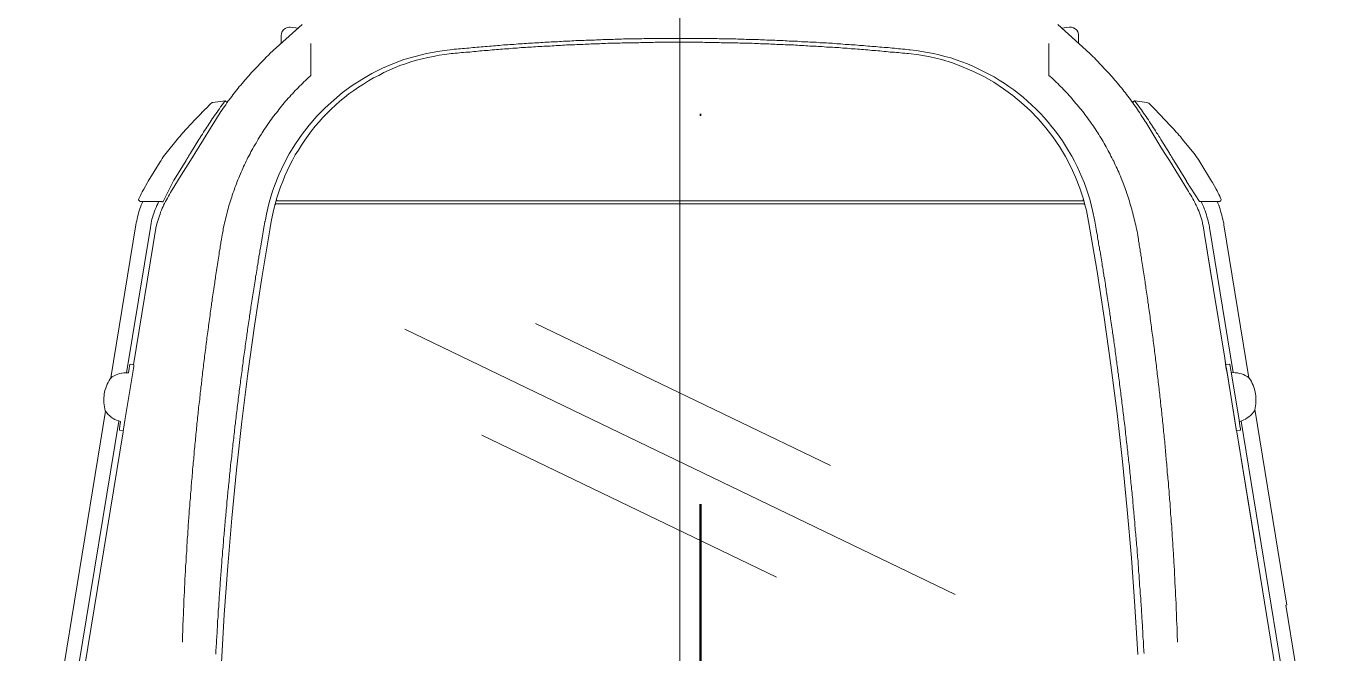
# Model space of a CAD drawing. Header units: centimetres. Extents: x 1976 to 8269, y 9888 to 14030.
# Drawn here: x 6035.5 to 6352.4, y 11028.3 to 11181.9 of the extents above; entities that cross this region are included whole.
import ezdxf

# ---------------------------------------------------------------- set-up
doc = ezdxf.new("R2010")
doc.units = ezdxf.units.CM
doc.header["$LTSCALE"] = 200
for name, pattern in [('Dash dot', [1.5875, 0.635, -0.47625, 0, -0.47625]), ('IMPORT-ACAD_ISO04W100 _3_', [3, 2.4, -0.3, 0, -0.3]), ('Overhead', [0.396875, 0.238125, -0.15875])]:
    doc.linetypes.add(name, pattern=pattern)
for name, color, linetype, lineweight in [('A-DETL-THIN', 151, 'Continuous', 9), ('A-FLOR-OVHD', 1, 'Overhead', 9), ('A-WALL', 113, 'Continuous', 9), ('caf_arac_metro_on_gorunus_dwg', 8, 'Continuous', 9), ('PRT-MI-a_elev_far', 9, 'Continuous', 9), ('S-GRID', 1, 'Continuous', 9)]:
    doc.layers.add(name, color=color, linetype=linetype, lineweight=lineweight)

# ---------------------------------------------------------------- blocks, each defined once
blk = doc.blocks.new('caf_arac_metro_on_gorunus_dwg_A$C70222889-V1-B')
at = {"layer": 'PRT-MI-a_elev_far', "color": 18}
for p, q in [((6132.39, 11138.33), (6132.39, 11138.38)), ((6323.88, 11130.75), (6325.7, 11119.69)), ((6262.9, 11042.69), (6128.2, 11107.61)), ((6232.33, 11074.21), (6160.23, 11109.03)), ((6329.08, 11098.87), (6328.93, 11099.93)), ((6219.19, 11046.93), (6147.05, 11081.69)), ((6331.76, 11082.5), (6336.16, 11055.52))]:
    blk.add_line(p, q, dxfattribs=at)
at = {"layer": 'PRT-MI-a_elev_far', "color": 18, "flags": 128}
for points in [[(6061.86, 11098.92), (6067.32, 11132.32), (6067.56, 11133.39), (6067.72, 11133.88), (6067.88, 11134.34), (6068.03, 11134.84), (6068.18, 11135.35), (6068.33, 11135.8), (6068.48, 11136.26), (6068.68, 11136.76), (6068.89, 11137.22), (6069.09, 11137.67), (6069.19, 11137.93), (6069.44, 11138.38), (6069.64, 11138.83), (6069.9, 11139.29), (6070.15, 11139.69), (6070.4, 11140.15), (6070.65, 11140.6), (6070.91, 11141.06), (6071.16, 11141.46), (6071.31, 11141.71), (6073.53, 11145.3), (6075.76, 11148.89), (6076.87, 11150.61), (6077.93, 11152.32), (6081.72, 11158.54), (6081.87, 11158.79), (6082.12, 11159.2), (6082.43, 11159.6), (6082.68, 11160.05), (6082.98, 11160.46), (6083.24, 11160.91), (6083.54, 11161.32), (6083.79, 11161.72), (6084.09, 11162.13), (6084.4, 11162.53), (6084.7, 11162.98), (6084.95, 11163.39), (6085.26, 11163.79), (6085.56, 11164.2), (6085.86, 11164.6), (6086.17, 11165.01), (6086.47, 11165.41), (6086.82, 11165.81), (6087.13, 11166.17), (6087.43, 11166.57), (6087.73, 11166.98), (6088.09, 11167.38), (6088.39, 11167.73), (6088.74, 11168.14), (6089.05, 11168.54), (6089.4, 11168.9), (6089.7, 11169.3), (6090.06, 11169.65), (6090.41, 11170.06), (6090.71, 11170.41), (6091.07, 11170.77), (6091.42, 11171.17), (6091.47, 11171.22), (6093.54, 11173.39), (6093.9, 11173.75), (6094.25, 11174.15), (6094.96, 11174.81), (6095.21, 11175.06), (6103.09, 11182.18)], [(6287.96, 11182.18), (6295.84, 11175.06), (6296.19, 11174.71), (6296.55, 11174.35), (6296.95, 11174), (6297.3, 11173.65), (6297.51, 11173.39), (6299.58, 11171.22), (6299.93, 11170.87), (6300.28, 11170.46), (6300.59, 11170.11), (6300.94, 11169.75), (6301.29, 11169.35), (6301.6, 11169), (6301.95, 11168.59), (6302.25, 11168.24), (6302.61, 11167.84), (6302.91, 11167.43), (6303.26, 11167.03), (6303.57, 11166.67), (6303.87, 11166.27), (6304.17, 11165.86), (6304.53, 11165.46), (6304.83, 11165.06), (6305.13, 11164.65), (6305.44, 11164.25), (6305.74, 11163.84), (6306.04, 11163.44), (6306.3, 11163.04), (6306.6, 11162.63), (6306.9, 11162.23), (6307.21, 11161.82), (6307.46, 11161.37), (6307.76, 11160.96), (6308.06, 11160.56), (6308.32, 11160.1), (6308.57, 11159.7), (6308.87, 11159.3), (6309.13, 11158.84), (6309.38, 11158.44), (6309.43, 11158.34), (6309.48, 11158.29), (6313.22, 11152.17), (6314.18, 11150.61), (6315.29, 11148.89), (6317.51, 11145.3), (6319.74, 11141.71), (6319.99, 11141.31), (6320.24, 11140.86), (6320.49, 11140.45), (6320.75, 11140), (6321, 11139.54), (6321.25, 11139.09), (6321.5, 11138.63), (6321.71, 11138.18), (6321.86, 11137.93), (6322.06, 11137.47), (6322.26, 11137.02), (6322.46, 11136.56), (6322.67, 11136.06), (6322.82, 11135.6), (6322.97, 11135.1), (6323.12, 11134.64), (6323.27, 11134.14), (6323.37, 11133.63), (6323.42, 11133.38), (6323.52, 11132.87), (6323.63, 11132.37), (6323.73, 11131.96)], [(6097.99, 11177.54), (6097.99, 11179.51), (6098.09, 11180.01), (6098.24, 11180.47), (6098.54, 11180.87), (6098.95, 11181.22), (6099.4, 11181.43), (6099.86, 11181.53), (6100.21, 11181.53), (6102.18, 11181.32)], [(6293.06, 11177.54), (6293.06, 11179.51), (6293.01, 11179.86), (6292.91, 11180.36), (6292.6, 11180.77), (6292.25, 11181.12), (6291.85, 11181.38), (6291.34, 11181.53), (6290.84, 11181.53), (6288.87, 11181.32)], [(6073.79, 11030.97), (6073.79, 11031.47), (6073.84, 11031.98), (6073.84, 11032.48), (6073.84, 11032.99), (6073.89, 11033.49), (6073.89, 11034), (6073.94, 11034.5), (6073.94, 11035.01), (6073.94, 11035.51), (6073.99, 11036.02), (6073.99, 11036.52), (6073.99, 11037.03), (6074.04, 11037.53), (6074.04, 11038.04), (6074.09, 11038.55), (6074.09, 11039.05), (6074.14, 11039.56), (6074.14, 11040.06), (6074.14, 11040.57), (6074.19, 11041.07), (6074.19, 11041.58), (6074.24, 11042.08), (6074.24, 11042.59), (6074.29, 11043.09), (6074.29, 11043.6), (6074.34, 11044.1), (6074.34, 11044.61), (6074.39, 11045.11), (6074.39, 11045.62), (6074.44, 11046.12), (6074.44, 11046.63), (6074.49, 11047.13), (6074.49, 11047.64), (6074.54, 11048.14), (6074.54, 11048.65), (6074.6, 11049.16), (6074.6, 11049.66), (6074.65, 11050.17), (6074.7, 11050.67), (6074.7, 11051.18), (6074.75, 11051.68), (6074.75, 11052.19), (6074.8, 11052.69), (6074.85, 11053.2), (6074.85, 11053.7), (6074.9, 11054.21), (6074.9, 11054.71), (6074.95, 11055.22), (6075, 11055.72), (6075, 11056.23), (6075.05, 11056.73), (6075.1, 11057.24), (6075.1, 11057.74), (6075.15, 11058.25), (6075.2, 11058.75), (6075.2, 11059.26), (6075.25, 11059.77), (6075.3, 11060.27), (6075.3, 11060.78), (6075.35, 11061.28), (6075.4, 11061.79), (6075.45, 11062.24), (6075.45, 11062.75), (6075.5, 11063.25), (6075.56, 11063.76), (6075.61, 11064.26), (6075.61, 11064.77), (6075.66, 11065.27), (6075.71, 11065.78), (6075.76, 11066.28), (6075.76, 11066.79), (6075.81, 11067.29), (6075.86, 11067.8), (6075.91, 11068.3), (6075.96, 11068.81), (6075.96, 11069.31), (6076.01, 11069.82), (6076.06, 11070.32), (6076.11, 11070.83), (6076.16, 11071.34), (6076.21, 11071.84), (6076.26, 11072.35), (6076.26, 11072.85), (6076.31, 11073.36), (6076.36, 11073.86), (6076.41, 11074.37), (6076.46, 11074.87), (6076.52, 11075.38), (6076.57, 11075.88), (6076.62, 11076.39), (6076.67, 11076.89), (6076.67, 11077.35), (6076.72, 11077.85), (6076.77, 11078.36), (6076.82, 11078.86), (6076.87, 11079.37), (6076.92, 11079.87), (6076.97, 11080.38), (6077.02, 11080.88), (6077.07, 11081.39), (6077.12, 11081.89), (6077.17, 11082.4), (6077.22, 11082.91), (6077.27, 11083.41), (6077.32, 11083.92), (6077.37, 11084.42), (6077.42, 11084.93), (6077.48, 11085.43), (6077.53, 11085.94), (6077.58, 11086.44), (6077.63, 11086.95), (6077.68, 11087.4), (6077.73, 11087.91), (6077.78, 11088.41), (6077.83, 11088.92), (6077.93, 11089.42), (6077.98, 11089.93), (6078.03, 11090.43), (6078.08, 11090.94), (6078.13, 11091.44), (6078.18, 11091.95), (6078.23, 11092.45), (6078.28, 11092.96), (6078.33, 11093.46), (6078.44, 11093.97), (6078.49, 11094.47), (6078.54, 11094.98), (6078.59, 11095.43), (6078.64, 11095.94), (6078.69, 11096.45), (6078.74, 11096.95), (6078.84, 11097.46), (6078.89, 11097.96), (6078.94, 11098.47), (6078.99, 11098.97), (6079.04, 11099.48), (6079.14, 11099.98), (6079.19, 11100.49), (6079.24, 11100.99), (6079.29, 11101.5), (6079.4, 11102), (6079.45, 11102.46), (6079.5, 11102.96), (6079.55, 11103.47), (6079.65, 11103.97), (6079.7, 11104.48), (6079.75, 11104.98), (6079.8, 11105.49), (6079.9, 11105.99), (6079.95, 11106.5), (6080, 11107), (6080.1, 11107.51), (6080.15, 11108.02), (6080.2, 11108.47), (6080.3, 11108.98), (6080.36, 11109.48), (6080.41, 11109.99), (6080.51, 11110.49), (6080.56, 11111), (6080.61, 11111.5), (6080.71, 11112.01), (6080.76, 11112.51), (6080.86, 11113.02), (6080.91, 11113.52), (6080.96, 11113.98), (6081.06, 11114.48), (6081.11, 11114.99), (6081.21, 11115.49), (6081.26, 11116), (6081.32, 11116.5), (6081.42, 11117.01), (6081.47, 11117.51), (6081.57, 11118.02), (6081.62, 11118.52), (6081.72, 11118.98), (6081.77, 11119.48), (6081.87, 11119.99), (6081.92, 11120.49), (6082.02, 11121), (6082.07, 11121.5), (6082.17, 11122.01), (6082.22, 11122.52), (6082.33, 11122.97), (6082.38, 11123.48), (6082.48, 11123.98), (6082.53, 11124.49), (6082.63, 11124.99), (6082.68, 11125.5), (6082.78, 11126), (6082.83, 11126.51), (6082.93, 11127.01), (6083.03, 11127.47), (6083.08, 11127.97), (6083.18, 11128.48), (6083.24, 11128.98), (6083.34, 11129.49), (6083.39, 11129.64), (6083.44, 11130.14), (6083.54, 11130.65), (6083.64, 11131.15), (6083.74, 11131.66), (6083.79, 11132.17), (6083.89, 11132.62), (6084.04, 11133.13), (6084.14, 11133.63), (6084.25, 11134.14), (6084.35, 11134.59), (6084.5, 11135.1), (6084.6, 11135.6), (6084.75, 11136.11), (6084.85, 11136.56), (6085, 11137.07), (6085.1, 11137.57), (6085.26, 11138.03), (6085.41, 11138.53), (6085.56, 11138.99), (6085.71, 11139.49), (6085.86, 11139.95), (6086.01, 11140.45), (6086.17, 11140.91), (6086.37, 11141.41), (6086.52, 11141.87), (6086.67, 11142.32), (6086.87, 11142.78), (6087.02, 11143.23), (6087.23, 11143.74), (6087.38, 11144.19), (6087.58, 11144.64), (6087.78, 11145.1), (6087.98, 11145.6), (6088.19, 11146.06), (6088.39, 11146.51), (6088.59, 11146.97), (6088.79, 11147.42), (6088.99, 11147.88), (6089.25, 11148.33), (6089.4, 11148.74), (6089.65, 11149.19), (6089.85, 11149.65), (6090.11, 11150.1), (6090.36, 11150.56), (6090.56, 11151.01), (6090.81, 11151.47), (6091.07, 11151.87), (6091.32, 11152.32), (6091.57, 11152.78), (6091.82, 11153.18), (6092.08, 11153.64), (6092.33, 11154.09), (6092.58, 11154.5), (6092.83, 11154.95), (6093.14, 11155.36), (6093.29, 11155.66), (6093.59, 11156.11), (6093.84, 11156.52), (6094.15, 11156.92), (6094.45, 11157.38), (6094.7, 11157.78), (6095.01, 11158.19), (6095.31, 11158.59), (6095.61, 11158.99), (6095.87, 11159.45), (6096.17, 11159.85), (6096.47, 11160.26), (6096.83, 11160.61), (6097.13, 11161.01), (6097.43, 11161.42), (6097.74, 11161.82), (6098.04, 11162.23), (6098.39, 11162.58), (6098.7, 11162.98), (6099.05, 11163.39), (6099.35, 11163.74), (6099.71, 11164.15), (6100.06, 11164.5), (6100.36, 11164.9), (6100.72, 11165.26), (6101.07, 11165.61), (6101.42, 11166.02), (6101.78, 11166.37), (6102.13, 11166.72), (6102.48, 11167.08), (6102.84, 11167.43), (6103.19, 11167.78), (6103.55, 11168.14), (6103.9, 11168.49), (6104.25, 11168.85), (6104.66, 11169.2), (6104.96, 11169.45), (6105.26, 11169.75), (6105.26, 11177.54)], [(6081.97, 11028.09), (6082.02, 11028.59), (6082.02, 11029.1), (6082.07, 11029.6), (6082.07, 11030.11), (6082.12, 11030.61), (6082.17, 11031.12), (6082.17, 11031.62), (6082.22, 11032.13), (6082.22, 11032.63), (6082.28, 11033.14), (6082.28, 11033.64), (6082.33, 11034.15), (6082.38, 11034.66), (6082.38, 11035.16), (6082.43, 11035.67), (6082.43, 11036.17), (6082.48, 11036.68), (6082.53, 11037.18), (6082.53, 11037.69), (6082.58, 11038.19), (6082.58, 11038.7), (6082.63, 11039.2), (6082.68, 11039.66), (6082.68, 11040.16), (6082.73, 11040.67), (6082.78, 11041.17), (6082.78, 11041.68), (6082.83, 11042.18), (6082.88, 11042.69), (6082.88, 11043.19), (6082.93, 11043.7), (6082.98, 11044.2), (6083.03, 11044.71), (6083.03, 11045.21), (6083.08, 11045.72), (6083.13, 11046.22), (6083.13, 11046.73), (6083.18, 11047.24), (6083.24, 11047.74), (6083.29, 11048.25), (6083.29, 11048.75), (6083.34, 11049.26), (6083.39, 11049.76), (6083.44, 11050.27), (6083.44, 11050.77), (6083.49, 11051.28), (6083.54, 11051.78), (6083.59, 11052.29), (6083.64, 11052.79), (6083.64, 11053.3), (6083.69, 11053.8), (6083.74, 11054.31), (6083.79, 11054.81), (6083.84, 11055.32), (6083.89, 11055.82), (6083.89, 11056.33), (6083.94, 11056.83), (6083.99, 11057.34), (6084.04, 11057.79), (6084.09, 11058.3), (6084.14, 11058.81), (6084.19, 11059.31), (6084.19, 11059.82), (6084.25, 11060.32), (6084.3, 11060.83), (6084.35, 11061.33), (6084.4, 11061.84), (6084.45, 11062.34), (6084.5, 11062.85), (6084.55, 11063.35), (6084.6, 11063.86), (6084.65, 11064.36), (6084.7, 11064.87), (6084.7, 11065.37), (6084.75, 11065.88), (6084.8, 11066.38), (6084.85, 11066.89), (6084.9, 11067.39), (6084.95, 11067.9), (6085, 11068.4), (6085.05, 11068.91), (6085.1, 11069.36), (6085.15, 11069.87), (6085.21, 11070.38), (6085.26, 11070.88), (6085.31, 11071.39), (6085.36, 11071.89), (6085.41, 11072.4), (6085.46, 11072.9), (6085.51, 11073.41), (6085.56, 11073.91), (6085.61, 11074.42), (6085.66, 11074.92), (6085.76, 11075.43), (6085.81, 11075.93), (6085.86, 11076.44), (6085.91, 11076.94), (6085.96, 11077.45), (6086.01, 11077.95), (6086.06, 11078.41), (6086.11, 11078.91), (6086.17, 11079.42), (6086.22, 11079.92), (6086.27, 11080.43), (6086.37, 11080.93), (6086.42, 11081.44), (6086.47, 11081.95), (6086.52, 11082.45), (6086.57, 11082.96), (6086.62, 11083.46), (6086.67, 11083.97), (6086.77, 11084.47), (6086.82, 11084.98), (6086.87, 11085.48), (6086.92, 11085.99), (6086.97, 11086.44), (6087.02, 11086.95), (6087.13, 11087.45), (6087.18, 11087.96), (6087.23, 11088.46), (6087.28, 11088.97), (6087.38, 11089.47), (6087.43, 11089.98), (6087.48, 11090.48), (6087.53, 11090.99), (6087.58, 11091.49), (6087.68, 11092), (6087.73, 11092.5), (6087.78, 11092.96), (6087.83, 11093.46), (6087.93, 11093.97), (6087.98, 11094.47), (6088.03, 11094.98), (6088.14, 11095.49), (6088.19, 11095.99), (6088.24, 11096.5), (6088.34, 11097), (6088.39, 11097.51), (6088.44, 11098.01), (6088.49, 11098.52), (6088.59, 11098.97), (6088.64, 11099.48), (6088.69, 11099.98), (6088.79, 11100.49), (6088.84, 11100.99), (6088.94, 11101.5), (6088.99, 11102), (6089.05, 11102.51), (6089.15, 11103.01), (6089.2, 11103.52), (6089.25, 11104.02), (6089.35, 11104.48), (6089.4, 11104.98), (6089.5, 11105.49), (6089.55, 11105.99), (6089.6, 11106.5), (6089.7, 11107), (6089.75, 11107.51), (6089.85, 11108.02), (6089.9, 11108.52), (6090.01, 11109.03), (6090.06, 11109.48), (6090.11, 11109.99), (6090.21, 11110.49), (6090.26, 11111), (6090.36, 11111.5), (6090.41, 11112.01), (6090.51, 11112.51), (6090.56, 11113.02), (6090.66, 11113.52), (6090.71, 11113.98), (6090.81, 11114.48), (6090.86, 11114.99), (6090.97, 11115.49), (6091.02, 11116), (6091.12, 11116.5), (6091.17, 11117.01), (6091.27, 11117.51), (6091.37, 11117.97), (6091.42, 11118.47), (6091.52, 11118.98), (6091.57, 11119.48), (6091.67, 11119.99), (6091.72, 11120.49), (6091.82, 11121), (6091.93, 11121.5), (6091.98, 11121.96), (6092.08, 11122.46), (6092.13, 11122.97), (6092.23, 11123.48), (6092.33, 11123.98), (6092.38, 11124.49), (6092.48, 11124.99), (6092.53, 11125.5), (6092.63, 11125.95), (6092.73, 11126.46), (6092.78, 11126.96), (6092.89, 11127.47), (6092.99, 11127.97), (6093.04, 11128.48), (6093.14, 11128.98), (6093.24, 11129.44), (6093.29, 11129.94), (6093.39, 11130.45), (6093.49, 11130.95), (6093.54, 11131.46), (6093.64, 11131.96), (6093.74, 11132.47), (6093.84, 11132.92), (6093.9, 11133.43), (6094, 11133.93), (6094.05, 11134.09), (6094.1, 11134.39), (6094.35, 11135.8), (6094.7, 11137.22), (6095.06, 11138.63), (6095.46, 11140), (6095.87, 11141.36), (6096.37, 11142.72), (6097.43, 11145.4), (6098.59, 11147.98), (6099.96, 11150.51), (6101.47, 11152.98), (6103.09, 11155.31), (6104.81, 11157.58), (6106.73, 11159.75), (6108.7, 11161.77), (6110.82, 11163.69), (6112.99, 11165.51), (6115.32, 11167.23), (6117.69, 11168.74), (6120.17, 11170.16), (6122.74, 11171.47), (6125.32, 11172.58), (6128, 11173.59), (6130.78, 11174.4), (6133.56, 11175.11), (6136.34, 11175.62), (6137.85, 11175.82), (6139.32, 11176.02), (6139.82, 11176.07), (6140.33, 11176.12), (6140.83, 11176.17), (6141.34, 11176.22), (6141.84, 11176.27), (6142.35, 11176.32), (6142.85, 11176.32), (6143.36, 11176.37), (6143.86, 11176.42), (6144.37, 11176.47), (6144.87, 11176.53), (6145.38, 11176.58), (6145.88, 11176.63), (6146.39, 11176.68), (6146.89, 11176.73), (6147.4, 11176.73), (6147.91, 11176.78), (6148.41, 11176.83), (6148.92, 11176.88), (6149.42, 11176.93), (6149.93, 11176.98), (6150.43, 11176.98), (6150.89, 11177.03), (6151.39, 11177.08), (6151.9, 11177.13), (6152.4, 11177.18), (6152.91, 11177.18), (6153.41, 11177.23), (6153.92, 11177.28), (6154.42, 11177.28), (6154.93, 11177.33), (6155.43, 11177.38), (6155.94, 11177.43), (6156.44, 11177.43), (6156.95, 11177.49), (6157.45, 11177.54), (6157.96, 11177.54), (6158.46, 11177.59), (6158.97, 11177.64), (6159.47, 11177.64), (6159.98, 11177.69), (6160.49, 11177.74), (6160.99, 11177.74), (6161.5, 11177.79), (6162, 11177.79), (6162.51, 11177.84), (6163.01, 11177.89), (6163.52, 11177.89), (6164.02, 11177.94), (6164.53, 11177.94), (6165.03, 11177.99), (6165.54, 11177.99), (6166.04, 11178.04), (6166.55, 11178.04), (6167.05, 11178.09), (6167.56, 11178.09), (6168.06, 11178.14), (6168.57, 11178.14), (6169.07, 11178.19), (6169.58, 11178.19), (6170.08, 11178.24), (6170.59, 11178.24), (6171.1, 11178.29), (6171.6, 11178.29), (6172.11, 11178.29), (6172.61, 11178.34), (6173.12, 11178.34), (6173.62, 11178.39), (6174.13, 11178.39), (6174.63, 11178.39), (6175.14, 11178.44), (6175.64, 11178.44), (6176.15, 11178.44), (6176.65, 11178.5), (6177.16, 11178.5), (6177.66, 11178.5), (6178.17, 11178.55), (6178.67, 11178.55), (6179.18, 11178.55), (6179.68, 11178.6), (6180.19, 11178.6), (6180.69, 11178.6), (6181.2, 11178.6), (6181.71, 11178.65), (6182.21, 11178.65), (6182.72, 11178.65), (6183.22, 11178.65), (6183.73, 11178.7), (6184.23, 11178.7), (6184.74, 11178.7), (6185.24, 11178.7), (6185.75, 11178.7), (6186.25, 11178.7), (6186.76, 11178.75), (6187.26, 11178.75), (6187.77, 11178.75), (6188.27, 11178.75), (6188.78, 11178.75), (6189.28, 11178.75), (6189.79, 11178.75), (6190.29, 11178.8), (6190.8, 11178.8), (6191.3, 11178.8), (6191.81, 11178.8), (6192.32, 11178.8), (6192.82, 11178.8), (6193.33, 11178.8), (6193.83, 11178.8), (6194.34, 11178.8), (6194.84, 11178.8), (6195.35, 11178.8), (6195.55, 11178.8), (6196.05, 11178.8), (6196.56, 11178.8), (6197.06, 11178.8), (6197.57, 11178.8), (6198.07, 11178.8), (6198.58, 11178.8), (6199.09, 11178.8), (6199.59, 11178.8), (6200.1, 11178.8), (6200.6, 11178.8), (6201.11, 11178.75), (6201.61, 11178.75), (6202.12, 11178.75), (6202.62, 11178.75), (6203.13, 11178.75), (6203.63, 11178.75), (6204.14, 11178.75), (6204.64, 11178.75), (6205.15, 11178.7), (6205.65, 11178.7), (6206.16, 11178.7), (6206.66, 11178.7), (6207.17, 11178.7), (6207.67, 11178.65), (6208.18, 11178.65), (6208.68, 11178.65), (6209.19, 11178.65), (6209.7, 11178.6), (6210.2, 11178.6), (6210.71, 11178.6), (6211.21, 11178.6), (6211.72, 11178.55), (6212.22, 11178.55), (6212.73, 11178.55), (6213.23, 11178.55), (6213.74, 11178.5), (6214.24, 11178.5), (6214.75, 11178.5), (6215.25, 11178.44), (6215.76, 11178.44), (6216.26, 11178.44), (6216.77, 11178.39), (6217.27, 11178.39), (6217.78, 11178.34), (6218.23, 11178.34), (6218.74, 11178.34), (6219.24, 11178.29), (6219.75, 11178.29), (6220.25, 11178.24), (6220.76, 11178.24), (6221.27, 11178.19), (6221.77, 11178.19), (6222.28, 11178.14), (6222.78, 11178.14), (6223.29, 11178.14), (6223.79, 11178.09), (6224.3, 11178.09), (6224.8, 11178.04), (6225.31, 11177.99), (6225.81, 11177.99), (6226.32, 11177.94), (6226.82, 11177.94), (6227.33, 11177.89), (6227.83, 11177.89), (6228.34, 11177.84), (6228.84, 11177.84), (6229.35, 11177.79), (6229.85, 11177.74), (6230.36, 11177.74), (6230.86, 11177.69), (6231.37, 11177.69), (6231.88, 11177.64), (6232.38, 11177.59), (6232.89, 11177.59), (6233.39, 11177.54), (6233.9, 11177.49), (6234.4, 11177.49), (6234.91, 11177.43), (6235.41, 11177.38), (6235.92, 11177.33), (6236.42, 11177.33), (6236.93, 11177.28), (6237.43, 11177.23), (6237.94, 11177.23), (6238.44, 11177.18), (6238.95, 11177.13), (6239.45, 11177.08), (6239.96, 11177.03), (6240.46, 11177.03), (6240.97, 11176.98), (6241.47, 11176.93), (6241.98, 11176.88), (6242.49, 11176.83), (6242.99, 11176.83), (6243.45, 11176.78), (6243.95, 11176.73), (6244.46, 11176.68), (6244.96, 11176.63), (6245.47, 11176.58), (6245.97, 11176.53), (6246.48, 11176.53), (6246.98, 11176.47), (6247.49, 11176.42), (6247.99, 11176.37), (6248.5, 11176.32), (6249, 11176.27), (6249.51, 11176.22), (6250.01, 11176.17), (6250.52, 11176.12), (6251.02, 11176.07), (6251.53, 11176.02), (6251.73, 11176.02), (6251.83, 11175.97), (6253.3, 11175.82), (6254.71, 11175.62), (6256.13, 11175.36), (6257.54, 11175.11), (6258.96, 11174.76), (6260.37, 11174.4), (6261.79, 11174), (6263.15, 11173.54), (6264.51, 11173.04), (6265.88, 11172.53), (6267.19, 11171.98), (6268.5, 11171.37), (6269.82, 11170.71), (6271.13, 11170.06), (6272.4, 11169.35), (6273.61, 11168.59), (6274.82, 11167.84), (6276.03, 11167.03), (6277.19, 11166.17), (6278.36, 11165.31), (6279.47, 11164.4), (6280.58, 11163.44), (6281.64, 11162.48), (6282.7, 11161.47), (6283.71, 11160.41), (6284.67, 11159.4), (6285.63, 11158.29), (6286.54, 11157.17), (6287.45, 11156.06), (6288.31, 11154.9), (6289.12, 11153.69), (6289.88, 11152.48), (6290.63, 11151.26), (6291.39, 11150), (6292.05, 11148.74), (6292.71, 11147.47), (6293.31, 11146.16), (6293.87, 11144.85), (6294.42, 11143.53), (6294.93, 11142.17), (6295.79, 11139.44), (6296.49, 11136.66), (6297.05, 11134.09), (6297.1, 11133.58), (6297.2, 11133.07), (6297.3, 11132.57), (6297.4, 11132.06), (6297.45, 11131.56), (6297.56, 11131.1), (6297.66, 11130.6), (6297.71, 11130.09), (6297.81, 11129.59), (6297.91, 11129.08), (6297.96, 11128.58), (6298.06, 11128.07), (6298.16, 11127.62), (6298.21, 11127.11), (6298.31, 11126.61), (6298.41, 11126.1), (6298.47, 11125.6), (6298.57, 11125.09), (6298.67, 11124.59), (6298.72, 11124.13), (6298.82, 11123.63), (6298.87, 11123.12), (6298.97, 11122.62), (6299.07, 11122.11), (6299.12, 11121.61), (6299.22, 11121.1), (6299.27, 11120.6), (6299.37, 11120.14), (6299.48, 11119.64), (6299.53, 11119.13), (6299.63, 11118.63), (6299.68, 11118.12), (6299.78, 11117.61), (6299.83, 11117.11), (6299.93, 11116.6), (6299.98, 11116.15), (6300.08, 11115.64), (6300.13, 11115.14), (6300.23, 11114.63), (6300.33, 11114.13), (6300.39, 11113.62), (6300.49, 11113.12), (6300.54, 11112.61), (6300.59, 11112.11), (6300.69, 11111.65), (6300.74, 11111.15), (6300.84, 11110.64), (6300.89, 11110.14), (6300.99, 11109.63), (6301.04, 11109.13), (6301.14, 11108.62), (6301.19, 11108.12), (6301.29, 11107.61), (6301.35, 11107.16), (6301.4, 11106.65), (6301.5, 11106.15), (6301.55, 11105.64), (6301.65, 11105.14), (6301.7, 11104.63), (6301.75, 11104.12), (6301.85, 11103.62), (6301.9, 11103.11), (6302, 11102.61), (6302.05, 11102.15), (6302.1, 11101.65), (6302.2, 11101.14), (6302.25, 11100.64), (6302.3, 11100.13), (6302.41, 11099.63), (6302.46, 11099.12), (6302.51, 11098.62), (6302.61, 11098.11), (6302.66, 11097.61), (6302.71, 11097.1), (6302.81, 11096.6), (6302.86, 11096.14), (6302.91, 11095.64), (6303.01, 11095.13), (6303.06, 11094.63), (6303.11, 11094.12), (6303.16, 11093.62), (6303.26, 11093.11), (6303.32, 11092.61), (6303.37, 11092.1), (6303.42, 11091.6), (6303.52, 11091.09), (6303.57, 11090.58), (6303.62, 11090.13), (6303.67, 11089.62), (6303.77, 11089.12), (6303.82, 11088.61), (6303.87, 11088.11), (6303.92, 11087.6), (6303.97, 11087.1), (6304.07, 11086.59), (6304.12, 11086.09), (6304.17, 11085.58), (6304.22, 11085.08), (6304.28, 11084.57), (6304.38, 11084.07), (6304.43, 11083.56), (6304.48, 11083.11), (6304.53, 11082.6), (6304.58, 11082.1), (6304.63, 11081.59), (6304.68, 11081.09), (6304.73, 11080.58), (6304.83, 11080.08), (6304.88, 11079.57), (6304.93, 11079.07), (6304.98, 11078.56), (6305.03, 11078.05), (6305.08, 11077.55), (6305.13, 11077.04), (6305.18, 11076.54), (6305.24, 11076.03), (6305.29, 11075.53), (6305.34, 11075.07), (6305.44, 11074.57), (6305.49, 11074.06), (6305.54, 11073.56), (6305.59, 11073.05), (6305.64, 11072.55), (6305.69, 11072.04), (6305.74, 11071.54), (6305.79, 11071.03), (6305.84, 11070.53), (6305.89, 11070.02), (6305.94, 11069.52), (6305.99, 11069.01), (6306.04, 11068.51), (6306.09, 11068), (6306.14, 11067.5), (6306.2, 11066.99), (6306.25, 11066.48), (6306.3, 11065.98), (6306.3, 11065.47), (6306.35, 11065.02), (6306.4, 11064.51), (6306.45, 11064.01), (6306.5, 11063.5), (6306.55, 11063), (6306.6, 11062.49), (6306.65, 11061.99), (6306.7, 11061.48), (6306.75, 11060.98), (6306.8, 11060.47), (6306.85, 11059.97), (6306.85, 11059.46), (6306.9, 11058.96), (6306.95, 11058.45), (6307, 11057.95), (6307.05, 11057.44), (6307.1, 11056.94), (6307.16, 11056.43), (6307.16, 11055.93), (6307.21, 11055.42), (6307.26, 11054.91), (6307.31, 11054.41), (6307.36, 11053.9), (6307.41, 11053.4), (6307.41, 11052.89), (6307.46, 11052.39), (6307.51, 11051.88), (6307.56, 11051.43), (6307.61, 11050.92), (6307.61, 11050.42), (6307.66, 11049.91), (6307.71, 11049.41), (6307.76, 11048.9), (6307.76, 11048.4), (6307.81, 11047.89), (6307.86, 11047.39), (6307.91, 11046.88), (6307.91, 11046.38), (6307.96, 11045.87), (6308.01, 11045.37), (6308.01, 11044.86), (6308.06, 11044.36), (6308.12, 11043.85), (6308.17, 11043.35), (6308.17, 11042.84), (6308.22, 11042.33), (6308.27, 11041.83), (6308.27, 11041.32), (6308.32, 11040.82), (6308.37, 11040.31), (6308.37, 11039.81), (6308.42, 11039.3), (6308.47, 11038.8), (6308.47, 11038.29), (6308.52, 11037.79), (6308.52, 11037.28), (6308.57, 11036.78), (6308.62, 11036.27), (6308.62, 11035.77), (6308.67, 11035.26), (6308.72, 11034.76), (6308.72, 11034.25), (6308.77, 11033.75), (6308.77, 11033.24), (6308.82, 11032.74), (6308.82, 11032.23), (6308.87, 11031.72), (6308.92, 11031.22), (6308.92, 11030.71), (6308.97, 11030.21), (6308.97, 11029.7), (6309.02, 11029.2), (6309.02, 11028.74), (6309.08, 11028.24)], [(6083.39, 11025.91), (6084.04, 11037.74), (6084.9, 11049.56), (6085.86, 11061.38), (6087.02, 11073.2), (6088.34, 11084.98), (6089.8, 11096.75), (6091.42, 11108.47), (6093.24, 11120.19), (6095.16, 11131.91), (6095.51, 11133.93), (6095.82, 11135.5), (6096.17, 11137.02), (6096.93, 11139.79), (6097.84, 11142.47), (6098.34, 11143.79), (6098.9, 11145.15), (6099.45, 11146.41), (6100.11, 11147.73), (6100.77, 11148.99), (6101.42, 11150.25), (6102.18, 11151.47), (6102.94, 11152.68), (6103.75, 11153.84), (6104.56, 11155), (6105.41, 11156.16), (6106.32, 11157.28), (6107.23, 11158.39), (6108.19, 11159.45), (6109.2, 11160.46), (6110.21, 11161.47), (6111.28, 11162.43), (6112.34, 11163.39), (6113.45, 11164.3), (6114.56, 11165.21), (6115.72, 11166.02), (6116.88, 11166.88), (6118.1, 11167.63), (6119.31, 11168.39), (6120.57, 11169.1), (6121.83, 11169.75), (6123.1, 11170.41), (6124.41, 11171.02), (6125.73, 11171.57), (6127.04, 11172.13), (6128.4, 11172.58), (6129.72, 11173.04), (6131.08, 11173.44), (6132.5, 11173.8), (6133.86, 11174.15), (6135.22, 11174.4), (6136.64, 11174.66), (6138.05, 11174.86), (6139.57, 11175.06), (6140.07, 11175.11), (6140.58, 11175.16), (6141.08, 11175.21), (6141.59, 11175.26), (6142.09, 11175.31), (6142.6, 11175.36), (6143.11, 11175.41), (6143.61, 11175.46), (6144.12, 11175.46), (6144.62, 11175.51), (6145.13, 11175.57), (6145.63, 11175.62), (6146.14, 11175.67), (6146.59, 11175.72), (6147.1, 11175.77), (6147.6, 11175.82), (6148.11, 11175.87), (6148.61, 11175.87), (6149.12, 11175.92), (6149.62, 11175.97), (6150.13, 11176.02), (6150.63, 11176.07), (6151.14, 11176.07), (6151.64, 11176.12), (6152.15, 11176.17), (6152.65, 11176.22), (6153.16, 11176.22), (6153.66, 11176.27), (6154.17, 11176.32), (6154.68, 11176.37), (6155.18, 11176.37), (6155.69, 11176.42), (6156.19, 11176.47), (6156.7, 11176.53), (6157.2, 11176.53), (6157.71, 11176.58), (6158.21, 11176.63), (6158.72, 11176.63), (6159.22, 11176.68), (6159.73, 11176.73), (6160.23, 11176.73), (6160.74, 11176.78), (6161.24, 11176.78), (6161.75, 11176.83), (6162.25, 11176.88), (6162.76, 11176.88), (6163.26, 11176.93), (6163.77, 11176.93), (6164.27, 11176.98), (6164.78, 11176.98), (6165.29, 11177.03), (6165.79, 11177.08), (6166.3, 11177.08), (6166.8, 11177.13), (6167.31, 11177.13), (6167.76, 11177.18), (6168.27, 11177.18), (6168.77, 11177.23), (6169.28, 11177.23), (6169.78, 11177.23), (6170.29, 11177.28), (6170.79, 11177.28), (6171.3, 11177.33), (6171.8, 11177.33), (6172.31, 11177.38), (6172.81, 11177.38), (6173.32, 11177.38), (6173.82, 11177.43), (6174.33, 11177.43), (6174.83, 11177.49), (6175.34, 11177.49), (6175.84, 11177.49), (6176.35, 11177.54), (6176.86, 11177.54), (6177.36, 11177.54), (6177.87, 11177.59), (6178.37, 11177.59), (6178.88, 11177.59), (6179.38, 11177.64), (6179.89, 11177.64), (6180.39, 11177.64), (6180.9, 11177.64), (6181.4, 11177.69), (6181.91, 11177.69), (6182.41, 11177.69), (6182.92, 11177.69), (6183.42, 11177.74), (6183.93, 11177.74), (6184.43, 11177.74), (6184.94, 11177.74), (6185.44, 11177.74), (6185.95, 11177.79), (6186.45, 11177.79), (6186.96, 11177.79), (6187.47, 11177.79), (6187.97, 11177.79), (6188.48, 11177.79), (6188.98, 11177.79), (6189.49, 11177.84), (6189.99, 11177.84), (6190.5, 11177.84), (6191, 11177.84), (6191.51, 11177.84), (6192.01, 11177.84), (6192.52, 11177.84), (6193.02, 11177.84), (6193.53, 11177.84), (6194.03, 11177.84), (6194.54, 11177.84), (6195.04, 11177.84), (6195.55, 11177.84), (6196.05, 11177.84), (6196.56, 11177.84), (6197.06, 11177.84), (6197.57, 11177.84), (6198.07, 11177.84), (6198.58, 11177.84), (6199.09, 11177.84), (6199.59, 11177.84), (6200.1, 11177.84), (6200.6, 11177.84), (6201.11, 11177.84), (6201.61, 11177.79), (6202.12, 11177.79), (6202.62, 11177.79), (6203.13, 11177.79), (6203.63, 11177.79), (6204.14, 11177.79), (6204.64, 11177.79), (6205.15, 11177.79), (6205.65, 11177.74), (6206.16, 11177.74), (6206.66, 11177.74), (6207.17, 11177.74), (6207.67, 11177.74), (6208.18, 11177.69), (6208.68, 11177.69), (6209.19, 11177.69), (6209.7, 11177.69), (6210.2, 11177.64), (6210.71, 11177.64), (6211.21, 11177.64), (6211.72, 11177.64), (6212.22, 11177.59), (6212.73, 11177.59), (6213.23, 11177.59), (6213.74, 11177.54), (6214.24, 11177.54), (6214.75, 11177.54), (6215.25, 11177.49), (6215.76, 11177.49), (6216.26, 11177.49), (6216.77, 11177.43), (6217.27, 11177.43), (6217.78, 11177.38), (6218.23, 11177.38), (6218.74, 11177.38), (6219.24, 11177.33), (6219.75, 11177.33), (6220.25, 11177.28), (6220.76, 11177.28), (6221.27, 11177.23), (6221.77, 11177.23), (6222.28, 11177.23), (6222.78, 11177.18), (6223.29, 11177.18), (6223.79, 11177.13), (6224.3, 11177.13), (6224.8, 11177.08), (6225.31, 11177.08), (6225.81, 11177.03), (6226.32, 11176.98), (6226.82, 11176.98), (6227.33, 11176.93), (6227.83, 11176.93), (6228.34, 11176.88), (6228.84, 11176.88), (6229.35, 11176.83), (6229.85, 11176.78), (6230.36, 11176.78), (6230.86, 11176.73), (6231.37, 11176.68), (6231.88, 11176.68), (6232.38, 11176.63), (6232.89, 11176.63), (6233.39, 11176.58), (6233.9, 11176.53), (6234.4, 11176.53), (6234.91, 11176.47), (6235.41, 11176.42), (6235.92, 11176.37), (6236.42, 11176.37), (6236.93, 11176.32), (6237.43, 11176.27), (6237.94, 11176.22), (6238.44, 11176.22), (6238.95, 11176.17), (6239.45, 11176.12), (6239.96, 11176.07), (6240.46, 11176.07), (6240.97, 11176.02), (6241.47, 11175.97), (6241.98, 11175.92), (6242.49, 11175.87), (6242.94, 11175.82), (6243.45, 11175.82), (6243.95, 11175.77), (6244.46, 11175.72), (6244.96, 11175.67), (6245.47, 11175.62), (6245.97, 11175.57), (6246.48, 11175.51), (6246.98, 11175.46), (6247.49, 11175.41), (6247.99, 11175.41), (6248.5, 11175.36), (6249, 11175.31), (6249.51, 11175.26), (6250.01, 11175.21), (6250.52, 11175.16), (6251.02, 11175.11), (6251.48, 11175.06), (6254, 11174.76), (6256.78, 11174.25), (6259.51, 11173.59), (6262.19, 11172.79), (6264.82, 11171.78), (6267.39, 11170.66), (6269.87, 11169.45), (6272.34, 11168.04), (6274.67, 11166.47), (6276.94, 11164.8), (6279.11, 11163.04), (6281.19, 11161.12), (6283.16, 11159.09), (6285.03, 11156.92), (6286.74, 11154.7), (6288.36, 11152.32), (6289.83, 11149.9), (6291.14, 11147.37), (6292.35, 11144.8), (6293.36, 11142.12), (6294.27, 11139.44), (6294.63, 11138.03), (6294.98, 11136.66), (6295.53, 11133.93), (6297.51, 11122.21), (6299.32, 11110.49), (6300.99, 11098.77), (6302.51, 11087), (6303.82, 11075.23), (6304.98, 11063.4), (6306.04, 11051.63), (6306.85, 11039.81), (6307.56, 11027.94)], [(6317.26, 11030.97), (6317.26, 11031.17), (6317.26, 11031.67), (6317.21, 11032.18), (6317.21, 11032.68), (6317.21, 11033.19), (6317.16, 11033.7), (6317.16, 11034.2), (6317.16, 11034.71), (6317.11, 11035.21), (6317.11, 11035.72), (6317.06, 11036.22), (6317.06, 11036.73), (6317.06, 11037.23), (6317.01, 11037.74), (6317.01, 11038.24), (6316.96, 11038.75), (6316.96, 11039.25), (6316.96, 11039.76), (6316.91, 11040.26), (6316.91, 11040.77), (6316.86, 11041.27), (6316.86, 11041.78), (6316.81, 11042.28), (6316.81, 11042.79), (6316.75, 11043.29), (6316.75, 11043.8), (6316.7, 11044.31), (6316.7, 11044.81), (6316.65, 11045.32), (6316.65, 11045.82), (6316.6, 11046.33), (6316.6, 11046.83), (6316.55, 11047.34), (6316.55, 11047.84), (6316.5, 11048.35), (6316.5, 11048.85), (6316.45, 11049.36), (6316.45, 11049.86), (6316.4, 11050.37), (6316.35, 11050.87), (6316.35, 11051.38), (6316.3, 11051.88), (6316.3, 11052.39), (6316.25, 11052.89), (6316.2, 11053.35), (6316.2, 11053.85), (6316.15, 11054.36), (6316.15, 11054.86), (6316.1, 11055.37), (6316.05, 11055.87), (6316.05, 11056.38), (6316, 11056.89), (6315.95, 11057.39), (6315.95, 11057.9), (6315.9, 11058.4), (6315.85, 11058.91), (6315.85, 11059.41), (6315.79, 11059.92), (6315.74, 11060.42), (6315.69, 11060.93), (6315.69, 11061.43), (6315.64, 11061.94), (6315.59, 11062.44), (6315.59, 11062.95), (6315.54, 11063.45), (6315.49, 11063.96), (6315.44, 11064.46), (6315.44, 11064.97), (6315.39, 11065.47), (6315.34, 11065.98), (6315.29, 11066.48), (6315.24, 11066.99), (6315.24, 11067.5), (6315.19, 11068), (6315.14, 11068.51), (6315.09, 11069.01), (6315.04, 11069.52), (6315.04, 11070.02), (6314.99, 11070.53), (6314.94, 11071.03), (6314.89, 11071.54), (6314.83, 11071.99), (6314.78, 11072.5), (6314.78, 11073), (6314.73, 11073.51), (6314.68, 11074.01), (6314.63, 11074.52), (6314.58, 11075.02), (6314.53, 11075.53), (6314.48, 11076.03), (6314.43, 11076.54), (6314.38, 11077.04), (6314.33, 11077.55), (6314.33, 11078.05), (6314.28, 11078.56), (6314.23, 11079.07), (6314.18, 11079.57), (6314.13, 11080.08), (6314.08, 11080.58), (6314.03, 11081.09), (6313.98, 11081.59), (6313.93, 11082.1), (6313.87, 11082.6), (6313.82, 11083.11), (6313.77, 11083.56), (6313.72, 11084.07), (6313.67, 11084.57), (6313.62, 11085.08), (6313.57, 11085.58), (6313.52, 11086.09), (6313.47, 11086.59), (6313.42, 11087.1), (6313.37, 11087.6), (6313.32, 11088.11), (6313.22, 11088.61), (6313.17, 11089.12), (6313.12, 11089.62), (6313.07, 11090.13), (6313.02, 11090.64), (6312.97, 11091.14), (6312.91, 11091.65), (6312.86, 11092.15), (6312.81, 11092.61), (6312.76, 11093.11), (6312.66, 11093.62), (6312.61, 11094.12), (6312.56, 11094.63), (6312.51, 11095.13), (6312.46, 11095.64), (6312.41, 11096.14), (6312.31, 11096.65), (6312.26, 11097.15), (6312.21, 11097.66), (6312.16, 11098.16), (6312.11, 11098.67), (6312.06, 11099.17), (6311.95, 11099.68), (6311.9, 11100.13), (6311.85, 11100.64), (6311.8, 11101.14), (6311.7, 11101.65), (6311.65, 11102.15), (6311.6, 11102.66), (6311.55, 11103.16), (6311.45, 11103.67), (6311.4, 11104.18), (6311.35, 11104.68), (6311.3, 11105.19), (6311.2, 11105.69), (6311.15, 11106.15), (6311.1, 11106.65), (6311, 11107.16), (6310.94, 11107.66), (6310.89, 11108.17), (6310.79, 11108.67), (6310.74, 11109.18), (6310.69, 11109.68), (6310.59, 11110.19), (6310.54, 11110.69), (6310.49, 11111.2), (6310.39, 11111.65), (6310.34, 11112.16), (6310.29, 11112.66), (6310.19, 11113.17), (6310.14, 11113.67), (6310.04, 11114.18), (6309.98, 11114.68), (6309.93, 11115.19), (6309.83, 11115.69), (6309.78, 11116.2), (6309.68, 11116.65), (6309.63, 11117.16), (6309.53, 11117.67), (6309.48, 11118.17), (6309.38, 11118.68), (6309.33, 11119.18), (6309.28, 11119.69), (6309.18, 11120.19), (6309.13, 11120.7), (6309.02, 11121.2), (6308.97, 11121.66), (6308.87, 11122.16), (6308.82, 11122.67), (6308.72, 11123.17), (6308.62, 11123.68), (6308.57, 11124.18), (6308.47, 11124.69), (6308.42, 11125.19), (6308.32, 11125.65), (6308.27, 11126.15), (6308.17, 11126.66), (6308.12, 11127.16), (6308.01, 11127.67), (6307.91, 11128.17), (6307.86, 11128.68), (6307.76, 11129.18), (6307.71, 11129.64), (6307.61, 11130.09), (6307.56, 11130.6), (6307.46, 11131.1), (6307.36, 11131.61), (6307.26, 11132.11), (6307.16, 11132.57), (6307.05, 11133.07), (6306.95, 11133.58), (6306.85, 11134.09), (6306.7, 11134.54), (6306.6, 11135.05), (6306.45, 11135.55), (6306.35, 11136.06), (6306.2, 11136.51), (6306.09, 11137.02), (6305.94, 11137.52), (6305.79, 11137.98), (6305.64, 11138.48), (6305.54, 11138.94), (6305.39, 11139.44), (6305.18, 11139.9), (6305.03, 11140.4), (6304.88, 11140.86), (6304.73, 11141.36), (6304.58, 11141.82), (6304.38, 11142.32), (6304.22, 11142.72), (6304.07, 11143.18), (6303.87, 11143.63), (6303.67, 11144.14), (6303.47, 11144.59), (6303.32, 11145.05), (6303.11, 11145.55), (6302.91, 11146.01), (6302.71, 11146.46), (6302.51, 11146.92), (6302.3, 11147.37), (6302.05, 11147.83), (6301.85, 11148.28), (6301.65, 11148.74), (6301.45, 11149.09), (6301.24, 11149.55), (6300.99, 11150), (6300.79, 11150.45), (6300.54, 11150.86), (6300.33, 11151.31), (6300.08, 11151.77), (6299.83, 11152.22), (6299.58, 11152.63), (6299.32, 11153.08), (6299.07, 11153.54), (6298.82, 11153.94), (6298.57, 11154.4), (6298.26, 11154.8), (6298.01, 11155.25), (6297.76, 11155.66), (6297.56, 11156.01), (6297.25, 11156.42), (6297, 11156.87), (6296.7, 11157.28), (6296.39, 11157.68), (6296.14, 11158.08), (6295.84, 11158.54), (6295.53, 11158.94), (6295.23, 11159.35), (6294.93, 11159.75), (6294.63, 11160.16), (6294.32, 11160.56), (6294.02, 11160.96), (6293.72, 11161.37), (6293.36, 11161.72), (6293.06, 11162.13), (6292.76, 11162.53), (6292.4, 11162.88), (6292.1, 11163.29), (6291.75, 11163.69), (6291.44, 11164.05), (6291.09, 11164.45), (6290.74, 11164.8), (6290.43, 11165.21), (6290.08, 11165.56), (6289.72, 11165.92), (6289.37, 11166.27), (6289.02, 11166.67), (6288.66, 11167.03), (6288.31, 11167.38), (6287.96, 11167.73), (6287.6, 11168.09), (6287.25, 11168.44), (6286.84, 11168.79), (6286.49, 11169.1), (6286.14, 11169.45), (6285.78, 11169.75), (6285.78, 11177.54)], [(6069.09, 11138.83), (6068.99, 11138.78), (6068.94, 11138.78), (6068.84, 11138.78), (6068.79, 11138.78), (6068.79, 11138.83), (6068.73, 11138.83), (6068.73, 11138.89), (6063.43, 11138.89), (6063.28, 11138.99), (6063.08, 11139.29), (6063.08, 11139.34), (6063.28, 11139.85), (6063.53, 11140.3), (6063.73, 11140.75), (6063.94, 11141.21), (6064.19, 11141.61), (6064.34, 11141.92), (6065.25, 11143.53), (6065.45, 11143.84), (6068.33, 11148.54), (6068.58, 11148.94), (6068.89, 11149.39), (6069.14, 11149.8), (6069.44, 11150.2), (6069.75, 11150.61), (6069.8, 11150.66), (6072.52, 11154.04), (6072.83, 11154.45), (6073.18, 11154.8), (6073.48, 11155.2), (6073.84, 11155.56), (6074.14, 11155.96), (6074.49, 11156.32), (6074.85, 11156.72), (6075.2, 11157.07), (6075.45, 11157.38), (6079.45, 11161.52)], [(6084.25, 11163.49), (6084.14, 11163.34), (6083.84, 11162.93), (6083.54, 11162.53), (6083.24, 11162.13), (6083.13, 11162.02), (6082.88, 11161.57), (6082.58, 11161.17), (6082.28, 11160.76), (6081.97, 11160.36), (6081.67, 11159.95), (6081.42, 11159.55), (6081.11, 11159.09), (6080.81, 11158.69), (6080.56, 11158.29), (6080.25, 11157.83), (6080, 11157.43), (6079.75, 11157.07), (6079.5, 11156.67), (6079.19, 11156.21), (6078.94, 11155.81), (6078.69, 11155.36), (6078.38, 11154.95), (6078.13, 11154.5), (6078.03, 11154.35), (6077.83, 11154.04), (6075.81, 11150.71), (6075.71, 11150.61), (6075.66, 11150.45), (6075.61, 11150.35), (6075.5, 11150.25), (6075.45, 11150.15), (6075.4, 11150.05), (6075.3, 11149.95), (6075.25, 11149.8), (6075.2, 11149.7), (6075.1, 11149.6), (6075.05, 11149.5), (6074.95, 11149.39), (6074.9, 11149.24), (6074.85, 11149.14), (6074.75, 11149.04), (6074.7, 11148.94)], [(6079.45, 11161.52), (6079.5, 11161.57), (6080.71, 11162.78), (6081.11, 11163.09), (6081.26, 11163.09), (6084.25, 11163.49), (6084.3, 11163.49), (6084.77, 11163.1)], [(6318.52, 11154.04), (6321.25, 11150.66), (6321.55, 11150.25), (6321.86, 11149.85), (6322.16, 11149.44), (6322.46, 11148.99), (6322.72, 11148.59), (6322.72, 11148.54), (6325.6, 11143.84), (6325.8, 11143.53), (6326.71, 11141.92), (6326.96, 11141.51), (6327.16, 11141.06), (6327.42, 11140.6), (6327.62, 11140.15), (6327.82, 11139.69), (6327.97, 11139.34), (6327.87, 11138.99), (6327.82, 11138.99), (6327.62, 11138.89), (6322.64, 11138.89), (6319.48, 11143.79), (6319.48, 11143.89), (6319.33, 11144.09), (6319.28, 11144.14), (6316.4, 11148.89), (6316.35, 11148.94), (6316.3, 11149.04), (6316.2, 11149.14), (6316.15, 11149.24), (6316.1, 11149.39), (6316, 11149.5), (6315.95, 11149.6), (6315.9, 11149.7), (6315.79, 11149.8), (6315.74, 11149.95), (6315.69, 11150.05), (6315.59, 11150.15), (6315.54, 11150.25), (6315.49, 11150.35), (6315.39, 11150.45), (6315.34, 11150.61), (6315.29, 11150.71), (6313.22, 11154.04), (6313.02, 11154.35), (6312.91, 11154.5), (6312.71, 11154.85), (6312.46, 11155.31), (6312.16, 11155.71), (6311.9, 11156.16), (6311.65, 11156.57), (6311.35, 11157.02), (6311.1, 11157.43), (6311, 11157.58), (6310.69, 11157.98), (6310.44, 11158.39), (6310.14, 11158.84), (6309.88, 11159.25), (6309.58, 11159.65), (6309.28, 11160.05), (6308.97, 11160.51), (6308.72, 11160.91), (6308.42, 11161.32), (6308.12, 11161.72), (6307.81, 11162.13), (6307.71, 11162.28), (6307.41, 11162.68), (6307.1, 11163.09), (6306.8, 11163.49), (6306.75, 11163.49), (6306.45, 11163.24), (6306.45, 11162.83)], [(6306.8, 11163.49), (6309.78, 11163.09), (6310.24, 11162.93), (6310.39, 11162.78), (6311.6, 11161.52), (6315.59, 11157.38), (6315.95, 11157.02), (6316.3, 11156.62), (6316.6, 11156.27), (6316.96, 11155.86), (6317.31, 11155.51), (6317.61, 11155.1), (6317.97, 11154.75), (6318.27, 11154.35), (6318.52, 11154.04)], [(6074.7, 11148.94), (6074.7, 11148.89), (6071.77, 11144.14)], [(6071.77, 11144.14), (6071.72, 11144.09), (6069.09, 11138.83)], [(6056.31, 11095.69), (6062.42, 11133.13), (6062.52, 11133.63), (6062.62, 11134.14), (6062.72, 11134.59), (6062.82, 11135.1), (6062.98, 11135.6), (6063.08, 11136.06), (6063.23, 11136.56), (6063.38, 11137.07), (6063.53, 11137.52), (6063.73, 11137.98), (6063.94, 11138.48), (6064.09, 11138.89)], [(6060.15, 11096.95), (6065.96, 11132.52), (6066.06, 11133.02), (6066.16, 11133.53), (6066.26, 11134.03), (6066.36, 11134.54), (6066.51, 11134.99), (6066.66, 11135.5), (6066.81, 11135.95), (6066.97, 11136.46), (6067.17, 11136.91), (6067.37, 11137.37), (6067.57, 11137.87), (6067.77, 11138.33), (6067.98, 11138.78), (6068.03, 11138.89)], [(6294.22, 11139.44), (6294.27, 11139.34), (6294.22, 11139.24), (6294.17, 11139.14), (6294.07, 11139.04), (6293.92, 11138.99), (6293.77, 11138.99), (6097.33, 11138.99), (6097.13, 11138.99), (6096.98, 11139.04), (6096.88, 11139.14), (6096.83, 11139.24), (6096.83, 11139.34), (6096.83, 11139.44)], [(6323.02, 11138.89), (6323.22, 11138.43), (6323.47, 11137.98), (6323.68, 11137.52), (6323.83, 11137.07), (6324.03, 11136.56), (6324.18, 11136.11), (6324.33, 11135.6), (6324.48, 11135.15), (6324.64, 11134.64), (6324.79, 11134.14), (6324.89, 11133.68), (6324.99, 11133.18), (6325.09, 11132.67), (6325.09, 11132.52), (6330.89, 11097), (6330.4, 11096.95)], [(6326.96, 11138.89), (6327.16, 11138.43), (6327.36, 11137.93), (6327.52, 11137.47), (6327.67, 11137.02), (6327.82, 11136.51), (6327.97, 11136.01), (6328.12, 11135.55), (6328.22, 11135.05), (6328.38, 11134.54), (6328.48, 11134.09), (6328.58, 11133.58), (6328.63, 11133.13), (6334.74, 11095.69)], [(6294.63, 11138.03), (6294.57, 11138.13), (6294.47, 11138.23), (6294.37, 11138.28), (6294.12, 11138.33), (6096.93, 11138.33), (6096.67, 11138.28), (6096.57, 11138.23), (6096.47, 11138.13), (6096.42, 11138.03)], [(6341.16, 11024.7), (6331.76, 11082.5), (6331.66, 11083.16), (6331.31, 11085.23), (6329.49, 11096.45), (6329.13, 11098.42), (6328.83, 11100.54), (6326.1, 11117.36), (6323.88, 11130.75), (6323.73, 11131.96)], [(6059.33, 11082.76), (6058.43, 11082.91), (6058.38, 11083.01), (6058.38, 11083.21), (6058.53, 11083.97), (6058.69, 11085.03), (6058.23, 11085.18), (6057.72, 11085.33), (6057.27, 11085.53), (6056.86, 11085.78), (6056.41, 11086.09), (6056.05, 11086.39), (6055.65, 11086.74), (6055.35, 11087.1), (6055.04, 11087.5), (6054.94, 11087.65), (6054.84, 11088.11), (6054.74, 11088.61), (6054.64, 11089.12), (6054.59, 11089.62), (6054.59, 11090.13), (6054.59, 11090.33), (6054.59, 11090.84), (6054.64, 11091.34), (6054.69, 11091.8), (6054.84, 11092.56), (6055.04, 11093.21), (6055.24, 11093.67), (6055.4, 11094.12), (6055.65, 11094.58), (6055.85, 11095.03), (6056.15, 11095.49), (6056.26, 11095.64), (6056.66, 11095.94), (6057.11, 11096.19), (6057.57, 11096.45), (6058.02, 11096.6), (6058.48, 11096.75), (6058.98, 11096.85), (6059.49, 11096.95), (6059.99, 11096.95), (6060.5, 11096.95), (6060.65, 11096.95), (6060.8, 11098.01), (6060.9, 11098.62)], [(6059.39, 11083.16), (6059.74, 11085.23), (6061.56, 11096.5), (6061.81, 11097.96), (6061.91, 11098.57), (6061.96, 11098.87), (6061.96, 11098.92), (6061.11, 11099.07), (6060.95, 11098.97), (6060.95, 11098.92), (6060.9, 11098.62)], [(6329.99, 11099.02), (6329.99, 11099.07), (6330.09, 11098.97), (6330.09, 11098.92), (6330.14, 11098.62), (6330.24, 11098.01), (6330.45, 11096.65), (6332.32, 11085.33), (6332.52, 11083.97), (6332.67, 11083.21), (6332.67, 11083.01), (6332.62, 11082.91), (6331.71, 11082.75), (6331.66, 11082.96), (6331.56, 11083.66), (6331.31, 11085.18), (6329.49, 11096.5), (6329.23, 11097.96), (6329.13, 11098.57), (6329.08, 11098.87), (6329.08, 11098.92), (6329.99, 11099.07)], [(6330.9, 11097), (6331.41, 11096.95), (6331.91, 11096.9), (6332.42, 11096.8), (6332.92, 11096.65), (6333.38, 11096.5), (6333.83, 11096.29), (6334.29, 11096.04), (6334.69, 11095.74), (6334.79, 11095.64), (6335.09, 11095.23), (6335.35, 11094.78), (6335.55, 11094.32), (6335.75, 11093.87), (6335.95, 11093.41), (6336, 11093.21), (6336.21, 11092.56), (6336.36, 11091.8), (6336.41, 11091.29), (6336.46, 11090.79), (6336.46, 11090.33), (6336.46, 11089.83), (6336.46, 11089.32), (6336.36, 11088.82), (6336.31, 11088.36), (6336.16, 11087.86), (6336.11, 11087.65), (6335.8, 11087.2), (6335.5, 11086.85), (6335.15, 11086.49), (6334.74, 11086.14), (6334.34, 11085.89), (6333.88, 11085.58), (6333.48, 11085.38), (6332.97, 11085.18), (6332.52, 11085.03), (6332.37, 11085.03)], [(6346.16, 11025.56), (6343.78, 11040.06), (6343.89, 11040.06), (6343.99, 11040.16), (6343.94, 11040.57), (6342.47, 11049.51), (6336.21, 11088.01)], [(6044.89, 11025.56), (6054.99, 11087.55)], [(6048.42, 11025.01), (6058.23, 11085.13)], [(6332.82, 11085.13), (6342.62, 11025.01)], [(6049.89, 11024.7), (6059.29, 11082.5), (6059.39, 11083.16)]]:
    blk.add_lwpolyline(points, dxfattribs=at)
blk = doc.blocks.new('caf_arac_metro_on_gorunus_dwg-V2-B')
at = {"color": 18, "linetype": 'IMPORT-ACAD_ISO04W100 _3_', "lineweight": 9}
blk.add_line((6195.52, 11325.26), (6195.52, 10875.09), dxfattribs=at)
blk.add_blockref('caf_arac_metro_on_gorunus_dwg_A$C70222889-V1-B', (0, 0))

msp = doc.modelspace()

# ---------------------------------------------------------------- linework, layer by layer
at = {"layer": 'A-DETL-THIN'}
for start, end in [(0, 122.7361), (126.4017, 0)]:
    msp.add_arc((6185.52, 11036.09), 285, start, end, dxfattribs=at)
at = {"layer": 'A-FLOR-OVHD'}
for start, end in [(0, 119.2813), (122.4561, 0)]:
    msp.add_arc((6185.52, 11036.09), 315, start, end, dxfattribs=at)
at = {"layer": 'A-WALL'}
msp.add_arc((6055.52, 10972), 460, 21.9237, 92.9908, dxfattribs=at)
at = {"layer": 'S-GRID', "linetype": 'Dash dot', "lineweight": 50}
msp.add_line((6200.53, 9985), (6200.53, 11630), dxfattribs=at)

# ---------------------------------------------------------------- block references
at = {"layer": 'caf_arac_metro_on_gorunus_dwg', "color": 18}
msp.add_blockref('caf_arac_metro_on_gorunus_dwg-V2-B', (0, 0), dxfattribs=at)

doc.saveas('drawing.dxf')
